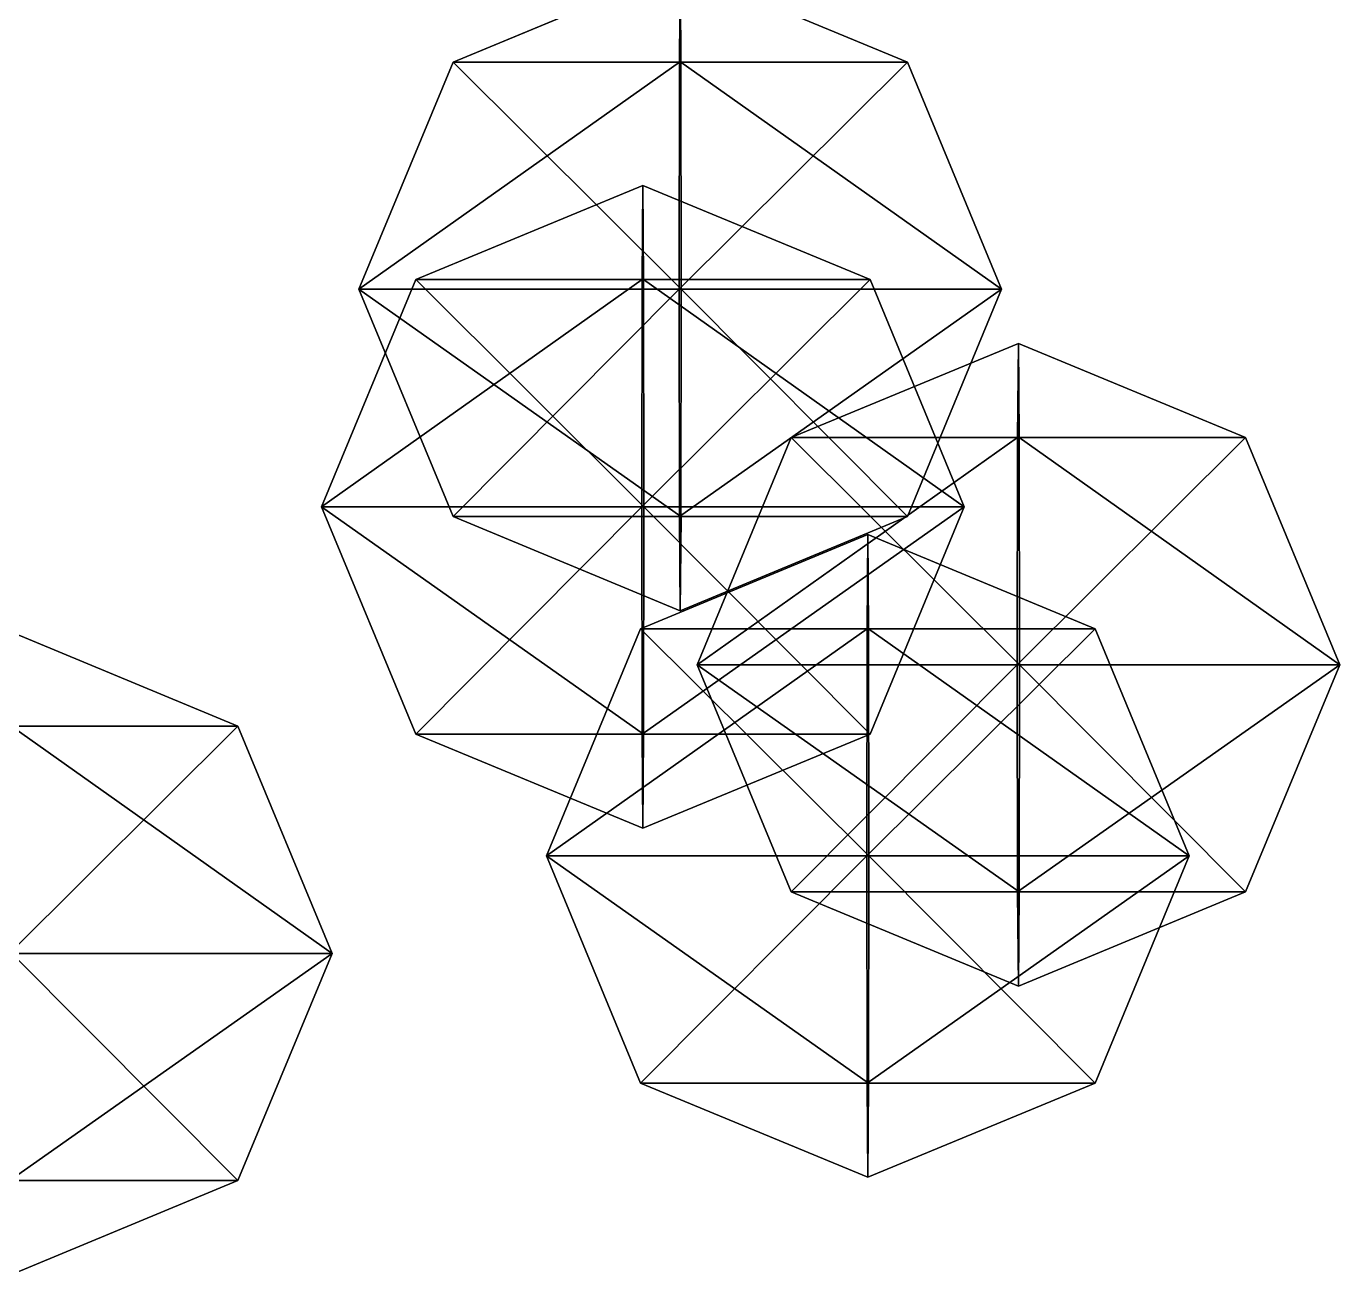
# Model space of a CAD drawing. Header units: metres. Extents: x -221 to 289, y -256 to 250.
# Drawn here: x 131.86 to 148.21, y 96.7 to 112.24 of the extents above; entities that cross this region are included whole.
import ezdxf

# ---------------------------------------------------------------- set-up
doc = ezdxf.new("R2010")
doc.units = ezdxf.units.M

msp = doc.modelspace()

# ---------------------------------------------------------------- linework, layer by layer
for p, q in [((140.00105, 112.96646, -637.55865), (137.17264, 111.79489, -637.5492)), ((140.00105, 112.96646, -637.55865), (139.9916, 111.79489, -640.3871)), ((140.00105, 112.96646, -637.55865), (142.82947, 111.79489, -637.5681)), ((140.00105, 112.96646, -637.55865), (140.01051, 111.79489, -634.7302)), ((137.17264, 111.79489, -637.5492), (136.00107, 108.96646, -637.5453)), ((139.9916, 111.79489, -640.3871), (136.00107, 108.96646, -637.5453)), ((140.01051, 111.79489, -634.7302), (137.17264, 111.79489, -637.5492)), ((137.17264, 111.79489, -637.5492), (139.9916, 111.79489, -640.3871)), ((137.17264, 111.79489, -637.5492), (140.01443, 108.96646, -633.55865)), ((139.9916, 111.79489, -640.3871), (139.98767, 108.96646, -641.55865)), ((142.82947, 111.79489, -637.5681), (139.98767, 108.96646, -641.55865)), ((139.9916, 111.79489, -640.3871), (142.82947, 111.79489, -637.5681)), ((142.82947, 111.79489, -637.5681), (140.01051, 111.79489, -634.7302)), ((140.01051, 111.79489, -634.7302), (144.00104, 108.96646, -637.572)), ((140.01051, 111.79489, -634.7302), (140.01443, 108.96646, -633.55865)), ((142.82947, 111.79489, -637.5681), (144.00104, 108.96646, -637.572)), ((139.53615, 110.25925, -647.93274), (136.70773, 109.08768, -647.9233)), ((139.53615, 110.25925, -647.93274), (139.52669, 109.08768, -650.76117)), ((139.53615, 110.25925, -647.93274), (142.36456, 109.08768, -647.9422)), ((139.53615, 110.25925, -647.93274), (139.54561, 109.08768, -645.1043)), ((136.70773, 109.08768, -647.9233), (135.53616, 106.25925, -647.9194)), ((139.52669, 109.08768, -650.76117), (135.53616, 106.25925, -647.9194)), ((139.54561, 109.08768, -645.1043), (136.70773, 109.08768, -647.9233)), ((136.70773, 109.08768, -647.9233), (139.52669, 109.08768, -650.76117)), ((136.70773, 109.08768, -647.9233), (139.54953, 106.25925, -643.93274)), ((139.52669, 109.08768, -650.76117), (139.52277, 106.25925, -651.93274)), ((142.36456, 109.08768, -647.9422), (139.52277, 106.25925, -651.93274)), ((139.52669, 109.08768, -650.76117), (142.36456, 109.08768, -647.9422)), ((142.36456, 109.08768, -647.9422), (139.54561, 109.08768, -645.1043)), ((139.54561, 109.08768, -645.1043), (143.53613, 106.25925, -647.9461)), ((139.54561, 109.08768, -645.1043), (139.54953, 106.25925, -643.93274)), ((142.36456, 109.08768, -647.9422), (143.53613, 106.25925, -647.9461)), ((140.01443, 108.96646, -633.55865), (136.00107, 108.96646, -637.5453)), ((136.00107, 108.96646, -637.5453), (139.98767, 108.96646, -641.55865)), ((136.00107, 108.96646, -637.5453), (140.01051, 106.13803, -634.7302)), ((136.00107, 108.96646, -637.5453), (137.17264, 106.13803, -637.5492)), ((139.98767, 108.96646, -641.55865), (137.17264, 106.13803, -637.5492)), ((139.98767, 108.96646, -641.55865), (144.00104, 108.96646, -637.572)), ((139.98767, 108.96646, -641.55865), (139.9916, 106.13803, -640.3871)), ((144.00104, 108.96646, -637.572), (139.9916, 106.13803, -640.3871)), ((140.01443, 108.96646, -633.55865), (140.01051, 106.13803, -634.7302)), ((144.00104, 108.96646, -637.572), (140.01443, 108.96646, -633.55865)), ((140.01443, 108.96646, -633.55865), (142.82947, 106.13803, -637.5681)), ((144.00104, 108.96646, -637.572), (142.82947, 106.13803, -637.5681)), ((144.21065, 108.293396, -666.742), (141.38223, 107.121826, -666.73254)), ((144.21065, 108.293396, -666.742), (144.20119, 107.121826, -669.57043)), ((144.21065, 108.293396, -666.742), (147.03906, 107.121826, -666.75146)), ((144.21065, 108.293396, -666.742), (144.22011, 107.121826, -663.9136)), ((141.38223, 107.121826, -666.73254), (140.21066, 104.293396, -666.72864)), ((144.20119, 107.121826, -669.57043), (140.21066, 104.293396, -666.72864)), ((144.22011, 107.121826, -663.9136), (141.38223, 107.121826, -666.73254)), ((141.38223, 107.121826, -666.73254), (144.20119, 107.121826, -669.57043)), ((141.38223, 107.121826, -666.73254), (144.22403, 104.293396, -662.742)), ((144.20119, 107.121826, -669.57043), (144.19727, 104.293396, -670.742)), ((147.03906, 107.121826, -666.75146), (144.19727, 104.293396, -670.742)), ((144.20119, 107.121826, -669.57043), (147.03906, 107.121826, -666.75146)), ((147.03906, 107.121826, -666.75146), (144.22011, 107.121826, -663.9136)), ((144.22011, 107.121826, -663.9136), (148.21063, 104.293396, -666.7554)), ((144.22011, 107.121826, -663.9136), (144.22403, 104.293396, -662.742)), ((147.03906, 107.121826, -666.75146), (148.21063, 104.293396, -666.7554)), ((139.54953, 106.25925, -643.93274), (135.53616, 106.25925, -647.9194)), ((135.53616, 106.25925, -647.9194), (139.52277, 106.25925, -651.93274)), ((135.53616, 106.25925, -647.9194), (139.54561, 103.43082, -645.1043)), ((135.53616, 106.25925, -647.9194), (136.70773, 103.43082, -647.9233)), ((139.52277, 106.25925, -651.93274), (136.70773, 103.43082, -647.9233)), ((140.01051, 106.13803, -634.7302), (137.17264, 106.13803, -637.5492)), ((137.17264, 106.13803, -637.5492), (139.9916, 106.13803, -640.3871)), ((137.17264, 106.13803, -637.5492), (140.00105, 104.96646, -637.55865)), ((139.52277, 106.25925, -651.93274), (143.53613, 106.25925, -647.9461)), ((139.52277, 106.25925, -651.93274), (139.52669, 103.43082, -650.76117)), ((143.53613, 106.25925, -647.9461), (139.52669, 103.43082, -650.76117)), ((139.54953, 106.25925, -643.93274), (139.54561, 103.43082, -645.1043)), ((143.53613, 106.25925, -647.9461), (139.54953, 106.25925, -643.93274)), ((139.54953, 106.25925, -643.93274), (142.36456, 103.43082, -647.9422)), ((139.9916, 106.13803, -640.3871), (142.82947, 106.13803, -637.5681)), ((139.9916, 106.13803, -640.3871), (140.00105, 104.96646, -637.55865)), ((142.82947, 106.13803, -637.5681), (140.00105, 104.96646, -637.55865)), ((140.01051, 106.13803, -634.7302), (140.00105, 104.96646, -637.55865)), ((142.82947, 106.13803, -637.5681), (140.01051, 106.13803, -634.7302)), ((143.53613, 106.25925, -647.9461), (142.36456, 103.43082, -647.9422)), ((142.33623, 105.913605, -657.74396), (139.50781, 104.742035, -657.7345)), ((142.33623, 105.913605, -657.74396), (142.32677, 104.742035, -660.5724)), ((142.33623, 105.913605, -657.74396), (145.16464, 104.742035, -657.7534)), ((142.33623, 105.913605, -657.74396), (142.34569, 104.742035, -654.9155)), ((131.66609, 104.70117, -673.323), (134.4945, 103.5296, -673.33246)), ((139.50781, 104.742035, -657.7345), (138.33624, 101.913605, -657.7306)), ((142.32677, 104.742035, -660.5724), (138.33624, 101.913605, -657.7306)), ((142.34569, 104.742035, -654.9155), (139.50781, 104.742035, -657.7345)), ((139.50781, 104.742035, -657.7345), (142.32677, 104.742035, -660.5724)), ((139.50781, 104.742035, -657.7345), (142.34961, 101.913605, -653.74396)), ((142.32677, 104.742035, -660.5724), (142.32285, 101.913605, -661.74396)), ((145.16464, 104.742035, -657.7534), (142.32285, 101.913605, -661.74396)), ((142.32677, 104.742035, -660.5724), (145.16464, 104.742035, -657.7534)), ((145.16464, 104.742035, -657.7534), (142.34569, 104.742035, -654.9155)), ((142.34569, 104.742035, -654.9155), (146.33621, 101.913605, -657.7573)), ((142.34569, 104.742035, -654.9155), (142.34961, 101.913605, -653.74396)), ((145.16464, 104.742035, -657.7534), (146.33621, 101.913605, -657.7573)), ((144.22403, 104.293396, -662.742), (140.21066, 104.293396, -666.72864)), ((140.21066, 104.293396, -666.72864), (144.19727, 104.293396, -670.742)), ((140.21066, 104.293396, -666.72864), (144.22011, 101.464966, -663.9136)), ((140.21066, 104.293396, -666.72864), (141.38223, 101.464966, -666.73254)), ((144.19727, 104.293396, -670.742), (141.38223, 101.464966, -666.73254)), ((144.19727, 104.293396, -670.742), (148.21063, 104.293396, -666.7554)), ((144.19727, 104.293396, -670.742), (144.20119, 101.464966, -669.57043)), ((148.21063, 104.293396, -666.7554), (144.20119, 101.464966, -669.57043)), ((144.22403, 104.293396, -662.742), (144.22011, 101.464966, -663.9136)), ((148.21063, 104.293396, -666.7554), (144.22403, 104.293396, -662.742)), ((144.22403, 104.293396, -662.742), (147.03906, 101.464966, -666.75146)), ((148.21063, 104.293396, -666.7554), (147.03906, 101.464966, -666.75146)), ((134.4945, 103.5296, -673.33246), (131.65271, 100.70117, -677.323)), ((131.65663, 103.5296, -676.1514), (134.4945, 103.5296, -673.33246)), ((134.4945, 103.5296, -673.33246), (131.67555, 103.5296, -670.49457)), ((131.67555, 103.5296, -670.49457), (135.66608, 100.70117, -673.33636)), ((134.4945, 103.5296, -673.33246), (135.66608, 100.70117, -673.33636)), ((139.54561, 103.43082, -645.1043), (136.70773, 103.43082, -647.9233)), ((136.70773, 103.43082, -647.9233), (139.52669, 103.43082, -650.76117)), ((136.70773, 103.43082, -647.9233), (139.53615, 102.25925, -647.93274)), ((139.52669, 103.43082, -650.76117), (142.36456, 103.43082, -647.9422)), ((139.52669, 103.43082, -650.76117), (139.53615, 102.25925, -647.93274)), ((142.36456, 103.43082, -647.9422), (139.53615, 102.25925, -647.93274)), ((139.54561, 103.43082, -645.1043), (139.53615, 102.25925, -647.93274)), ((142.36456, 103.43082, -647.9422), (139.54561, 103.43082, -645.1043)), ((142.34961, 101.913605, -653.74396), (138.33624, 101.913605, -657.7306)), ((138.33624, 101.913605, -657.7306), (142.32285, 101.913605, -661.74396)), ((138.33624, 101.913605, -657.7306), (142.34569, 99.085175, -654.9155)), ((138.33624, 101.913605, -657.7306), (139.50781, 99.085175, -657.7345)), ((142.32285, 101.913605, -661.74396), (139.50781, 99.085175, -657.7345)), ((142.32285, 101.913605, -661.74396), (146.33621, 101.913605, -657.7573)), ((142.32285, 101.913605, -661.74396), (142.32677, 99.085175, -660.5724)), ((146.33621, 101.913605, -657.7573), (142.32677, 99.085175, -660.5724)), ((142.34961, 101.913605, -653.74396), (142.34569, 99.085175, -654.9155)), ((146.33621, 101.913605, -657.7573), (142.34961, 101.913605, -653.74396)), ((142.34961, 101.913605, -653.74396), (145.16464, 99.085175, -657.7534)), ((146.33621, 101.913605, -657.7573), (145.16464, 99.085175, -657.7534)), ((144.22011, 101.464966, -663.9136), (141.38223, 101.464966, -666.73254)), ((141.38223, 101.464966, -666.73254), (144.20119, 101.464966, -669.57043)), ((141.38223, 101.464966, -666.73254), (144.21065, 100.293396, -666.742)), ((144.20119, 101.464966, -669.57043), (147.03906, 101.464966, -666.75146)), ((144.20119, 101.464966, -669.57043), (144.21065, 100.293396, -666.742)), ((147.03906, 101.464966, -666.75146), (144.21065, 100.293396, -666.742)), ((144.22011, 101.464966, -663.9136), (144.21065, 100.293396, -666.742)), ((147.03906, 101.464966, -666.75146), (144.22011, 101.464966, -663.9136)), ((131.65271, 100.70117, -677.323), (135.66608, 100.70117, -673.33636)), ((135.66608, 100.70117, -673.33636), (131.65663, 97.87274, -676.1514)), ((135.66608, 100.70117, -673.33636), (131.67947, 100.70117, -669.323)), ((131.67947, 100.70117, -669.323), (134.4945, 97.87274, -673.33246)), ((135.66608, 100.70117, -673.33636), (134.4945, 97.87274, -673.33246)), ((142.34569, 99.085175, -654.9155), (139.50781, 99.085175, -657.7345)), ((139.50781, 99.085175, -657.7345), (142.32677, 99.085175, -660.5724)), ((139.50781, 99.085175, -657.7345), (142.33623, 97.913605, -657.74396)), ((142.32677, 99.085175, -660.5724), (145.16464, 99.085175, -657.7534)), ((142.32677, 99.085175, -660.5724), (142.33623, 97.913605, -657.74396)), ((145.16464, 99.085175, -657.7534), (142.33623, 97.913605, -657.74396)), ((142.34569, 99.085175, -654.9155), (142.33623, 97.913605, -657.74396)), ((145.16464, 99.085175, -657.7534), (142.34569, 99.085175, -654.9155)), ((131.65663, 97.87274, -676.1514), (134.4945, 97.87274, -673.33246)), ((134.4945, 97.87274, -673.33246), (131.66609, 96.70117, -673.323)), ((134.4945, 97.87274, -673.33246), (131.67555, 97.87274, -670.49457))]:
    msp.add_line(p, q)
for points in [[(140.01051, 111.79489, -634.7302), (140.00105, 112.96646, -637.55865), (137.17264, 111.79489, -637.5492), (137.17274, 111.79499, -637.5491)], [(137.17264, 111.79489, -637.5492), (140.00105, 112.96646, -637.55865), (139.9916, 111.79489, -640.3871), (139.9917, 111.79499, -640.38696)], [(139.9916, 111.79489, -640.3871), (140.00105, 112.96646, -637.55865), (142.82947, 111.79489, -637.5681), (142.82957, 111.79499, -637.568)], [(142.82947, 111.79489, -637.5681), (140.00105, 112.96646, -637.55865), (140.01051, 111.79489, -634.7302), (140.01062, 111.79499, -634.7301)], [(136.00107, 108.96646, -637.5453), (137.17264, 111.79489, -637.5492), (139.9916, 111.79489, -640.3871), (139.9917, 111.79499, -640.38696)], [(140.01443, 108.96646, -633.55865), (137.17264, 111.79489, -637.5492), (136.00107, 108.96646, -637.5453), (136.00117, 108.96656, -637.54517)], [(136.00107, 108.96646, -637.5453), (139.9916, 111.79489, -640.3871), (139.98767, 108.96646, -641.55865), (139.98778, 108.96656, -641.55853)], [(140.01443, 108.96646, -633.55865), (140.01051, 111.79489, -634.7302), (137.17264, 111.79489, -637.5492), (137.17274, 111.79499, -637.5491)], [(139.98767, 108.96646, -641.55865), (139.9916, 111.79489, -640.3871), (142.82947, 111.79489, -637.5681), (142.82957, 111.79499, -637.568)], [(139.98767, 108.96646, -641.55865), (142.82947, 111.79489, -637.5681), (144.00104, 108.96646, -637.572), (144.00114, 108.96656, -637.5719)], [(144.00104, 108.96646, -637.572), (142.82947, 111.79489, -637.5681), (140.01051, 111.79489, -634.7302), (140.01062, 111.79499, -634.7301)], [(144.00104, 108.96646, -637.572), (140.01051, 111.79489, -634.7302), (140.01443, 108.96646, -633.55865), (140.01454, 108.96656, -633.55853)], [(139.54561, 109.08768, -645.1043), (139.53615, 110.25925, -647.93274), (136.70773, 109.08768, -647.9233), (136.70784, 109.087776, -647.92316)], [(136.70773, 109.08768, -647.9233), (139.53615, 110.25925, -647.93274), (139.52669, 109.08768, -650.76117), (139.5268, 109.087776, -650.76105)], [(139.52669, 109.08768, -650.76117), (139.53615, 110.25925, -647.93274), (142.36456, 109.08768, -647.9422), (142.36467, 109.087776, -647.9421)], [(142.36456, 109.08768, -647.9422), (139.53615, 110.25925, -647.93274), (139.54561, 109.08768, -645.1043), (139.54572, 109.087776, -645.1042)], [(135.53616, 106.25925, -647.9194), (136.70773, 109.08768, -647.9233), (139.52669, 109.08768, -650.76117), (139.5268, 109.087776, -650.76105)], [(139.54953, 106.25925, -643.93274), (136.70773, 109.08768, -647.9233), (135.53616, 106.25925, -647.9194), (135.53627, 106.259346, -647.91925)], [(135.53616, 106.25925, -647.9194), (139.52669, 109.08768, -650.76117), (139.52277, 106.25925, -651.93274), (139.52287, 106.259346, -651.9326)], [(139.54953, 106.25925, -643.93274), (139.54561, 109.08768, -645.1043), (136.70773, 109.08768, -647.9233), (136.70784, 109.087776, -647.92316)], [(139.52277, 106.25925, -651.93274), (139.52669, 109.08768, -650.76117), (142.36456, 109.08768, -647.9422), (142.36467, 109.087776, -647.9421)], [(139.52277, 106.25925, -651.93274), (142.36456, 109.08768, -647.9422), (143.53613, 106.25925, -647.9461), (143.53624, 106.259346, -647.946)], [(143.53613, 106.25925, -647.9461), (142.36456, 109.08768, -647.9422), (139.54561, 109.08768, -645.1043), (139.54572, 109.087776, -645.1042)], [(143.53613, 106.25925, -647.9461), (139.54561, 109.08768, -645.1043), (139.54953, 106.25925, -643.93274), (139.54964, 106.259346, -643.9326)], [(139.98767, 108.96646, -641.55865), (139.98767, 108.96646, -641.55865), (136.00107, 108.96646, -637.5453), (136.00117, 108.96656, -637.54517)], [(140.01051, 106.13803, -634.7302), (140.01443, 108.96646, -633.55865), (136.00107, 108.96646, -637.5453), (136.00117, 108.96656, -637.54517)], [(137.17264, 106.13803, -637.5492), (136.00107, 108.96646, -637.5453), (139.98767, 108.96646, -641.55865), (139.98778, 108.96656, -641.55853)], [(140.01051, 106.13803, -634.7302), (136.00107, 108.96646, -637.5453), (137.17264, 106.13803, -637.5492), (137.17274, 106.13813, -637.5491)], [(137.17264, 106.13803, -637.5492), (139.98767, 108.96646, -641.55865), (139.9916, 106.13803, -640.3871), (139.9917, 106.13813, -640.38696)], [(139.9916, 106.13803, -640.3871), (139.98767, 108.96646, -641.55865), (144.00104, 108.96646, -637.572), (144.00114, 108.96656, -637.5719)], [(139.9916, 106.13803, -640.3871), (144.00104, 108.96646, -637.572), (142.82947, 106.13803, -637.5681), (142.82957, 106.13813, -637.568)], [(142.82947, 106.13803, -637.5681), (140.01443, 108.96646, -633.55865), (140.01051, 106.13803, -634.7302), (140.01062, 106.13813, -634.7301)], [(142.82947, 106.13803, -637.5681), (144.00104, 108.96646, -637.572), (140.01443, 108.96646, -633.55865), (140.01454, 108.96656, -633.55853)], [(144.22011, 107.121826, -663.9136), (144.21065, 108.293396, -666.742), (141.38223, 107.121826, -666.73254), (141.38234, 107.121925, -666.7324)], [(141.38223, 107.121826, -666.73254), (144.21065, 108.293396, -666.742), (144.20119, 107.121826, -669.57043), (144.2013, 107.121925, -669.5703)], [(144.20119, 107.121826, -669.57043), (144.21065, 108.293396, -666.742), (147.03906, 107.121826, -666.75146), (147.03917, 107.121925, -666.75134)], [(147.03906, 107.121826, -666.75146), (144.21065, 108.293396, -666.742), (144.22011, 107.121826, -663.9136), (144.22021, 107.121925, -663.91345)], [(140.21066, 104.293396, -666.72864), (141.38223, 107.121826, -666.73254), (144.20119, 107.121826, -669.57043), (144.2013, 107.121925, -669.5703)], [(144.22403, 104.293396, -662.742), (141.38223, 107.121826, -666.73254), (140.21066, 104.293396, -666.72864), (140.21077, 104.293495, -666.7285)], [(140.21066, 104.293396, -666.72864), (144.20119, 107.121826, -669.57043), (144.19727, 104.293396, -670.742), (144.19737, 104.293495, -670.7419)], [(144.22403, 104.293396, -662.742), (144.22011, 107.121826, -663.9136), (141.38223, 107.121826, -666.73254), (141.38234, 107.121925, -666.7324)], [(144.19727, 104.293396, -670.742), (144.20119, 107.121826, -669.57043), (147.03906, 107.121826, -666.75146), (147.03917, 107.121925, -666.75134)], [(144.19727, 104.293396, -670.742), (147.03906, 107.121826, -666.75146), (148.21063, 104.293396, -666.7554), (148.21074, 104.293495, -666.75525)], [(148.21063, 104.293396, -666.7554), (147.03906, 107.121826, -666.75146), (144.22011, 107.121826, -663.9136), (144.22021, 107.121925, -663.91345)], [(148.21063, 104.293396, -666.7554), (144.22011, 107.121826, -663.9136), (144.22403, 104.293396, -662.742), (144.22414, 104.293495, -662.7419)], [(139.52277, 106.25925, -651.93274), (139.52277, 106.25925, -651.93274), (135.53616, 106.25925, -647.9194), (135.53627, 106.259346, -647.91925)], [(139.54561, 103.43082, -645.1043), (139.54953, 106.25925, -643.93274), (135.53616, 106.25925, -647.9194), (135.53627, 106.259346, -647.91925)], [(136.70773, 103.43082, -647.9233), (135.53616, 106.25925, -647.9194), (139.52277, 106.25925, -651.93274), (139.52287, 106.259346, -651.9326)], [(139.54561, 103.43082, -645.1043), (135.53616, 106.25925, -647.9194), (136.70773, 103.43082, -647.9233), (136.70784, 103.430916, -647.92316)], [(136.70773, 103.43082, -647.9233), (139.52277, 106.25925, -651.93274), (139.52669, 103.43082, -650.76117), (139.5268, 103.430916, -650.76105)], [(139.9916, 106.13803, -640.3871), (139.9916, 106.13803, -640.3871), (137.17264, 106.13803, -637.5492), (137.17274, 106.13813, -637.5491)], [(140.00105, 104.96646, -637.55865), (140.01051, 106.13803, -634.7302), (137.17264, 106.13803, -637.5492), (137.17274, 106.13813, -637.5491)], [(140.00105, 104.96646, -637.55865), (137.17264, 106.13803, -637.5492), (139.9916, 106.13803, -640.3871), (139.9917, 106.13813, -640.38696)], [(139.52669, 103.43082, -650.76117), (139.52277, 106.25925, -651.93274), (143.53613, 106.25925, -647.9461), (143.53624, 106.259346, -647.946)], [(139.52669, 103.43082, -650.76117), (143.53613, 106.25925, -647.9461), (142.36456, 103.43082, -647.9422), (142.36467, 103.430916, -647.9421)], [(142.36456, 103.43082, -647.9422), (139.54953, 106.25925, -643.93274), (139.54561, 103.43082, -645.1043), (139.54572, 103.430916, -645.1042)], [(142.36456, 103.43082, -647.9422), (143.53613, 106.25925, -647.9461), (139.54953, 106.25925, -643.93274), (139.54964, 106.259346, -643.9326)], [(140.00105, 104.96646, -637.55865), (139.9916, 106.13803, -640.3871), (142.82947, 106.13803, -637.5681), (142.82957, 106.13813, -637.568)], [(140.00105, 104.96646, -637.55865), (142.82947, 106.13803, -637.5681), (140.01051, 106.13803, -634.7302), (140.01062, 106.13813, -634.7301)], [(142.34569, 104.742035, -654.9155), (142.33623, 105.913605, -657.74396), (139.50781, 104.742035, -657.7345), (139.50792, 104.742134, -657.7344)], [(139.50781, 104.742035, -657.7345), (142.33623, 105.913605, -657.74396), (142.32677, 104.742035, -660.5724), (142.32687, 104.742134, -660.57227)], [(142.32677, 104.742035, -660.5724), (142.33623, 105.913605, -657.74396), (145.16464, 104.742035, -657.7534), (145.16475, 104.742134, -657.7533)], [(145.16464, 104.742035, -657.7534), (142.33623, 105.913605, -657.74396), (142.34569, 104.742035, -654.9155), (142.3458, 104.742134, -654.9154)], [(131.65663, 103.5296, -676.1514), (131.66609, 104.70117, -673.323), (134.4945, 103.5296, -673.33246), (134.49461, 103.5297, -673.33234)], [(134.4945, 103.5296, -673.33246), (131.66609, 104.70117, -673.323), (131.67555, 103.5296, -670.49457), (131.67566, 103.5297, -670.49445)], [(138.33624, 101.913605, -657.7306), (139.50781, 104.742035, -657.7345), (142.32677, 104.742035, -660.5724), (142.32687, 104.742134, -660.57227)], [(142.34961, 101.913605, -653.74396), (139.50781, 104.742035, -657.7345), (138.33624, 101.913605, -657.7306), (138.33635, 101.913704, -657.73047)], [(138.33624, 101.913605, -657.7306), (142.32677, 104.742035, -660.5724), (142.32285, 101.913605, -661.74396), (142.32295, 101.913704, -661.74384)], [(142.34961, 101.913605, -653.74396), (142.34569, 104.742035, -654.9155), (139.50781, 104.742035, -657.7345), (139.50792, 104.742134, -657.7344)], [(142.32285, 101.913605, -661.74396), (142.32677, 104.742035, -660.5724), (145.16464, 104.742035, -657.7534), (145.16475, 104.742134, -657.7533)], [(142.32285, 101.913605, -661.74396), (145.16464, 104.742035, -657.7534), (146.33621, 101.913605, -657.7573), (146.33632, 101.913704, -657.7572)], [(146.33621, 101.913605, -657.7573), (145.16464, 104.742035, -657.7534), (142.34569, 104.742035, -654.9155), (142.3458, 104.742134, -654.9154)], [(146.33621, 101.913605, -657.7573), (142.34569, 104.742035, -654.9155), (142.34961, 101.913605, -653.74396), (142.34972, 101.913704, -653.74384)], [(144.19727, 104.293396, -670.742), (144.19727, 104.293396, -670.742), (140.21066, 104.293396, -666.72864), (140.21077, 104.293495, -666.7285)], [(144.22011, 101.464966, -663.9136), (144.22403, 104.293396, -662.742), (140.21066, 104.293396, -666.72864), (140.21077, 104.293495, -666.7285)], [(141.38223, 101.464966, -666.73254), (140.21066, 104.293396, -666.72864), (144.19727, 104.293396, -670.742), (144.19737, 104.293495, -670.7419)], [(144.22011, 101.464966, -663.9136), (140.21066, 104.293396, -666.72864), (141.38223, 101.464966, -666.73254), (141.38234, 101.465065, -666.7324)], [(141.38223, 101.464966, -666.73254), (144.19727, 104.293396, -670.742), (144.20119, 101.464966, -669.57043), (144.2013, 101.465065, -669.5703)], [(144.20119, 101.464966, -669.57043), (144.19727, 104.293396, -670.742), (148.21063, 104.293396, -666.7554), (148.21074, 104.293495, -666.75525)], [(144.20119, 101.464966, -669.57043), (148.21063, 104.293396, -666.7554), (147.03906, 101.464966, -666.75146), (147.03917, 101.465065, -666.75134)], [(147.03906, 101.464966, -666.75146), (144.22403, 104.293396, -662.742), (144.22011, 101.464966, -663.9136), (144.22021, 101.465065, -663.91345)], [(147.03906, 101.464966, -666.75146), (148.21063, 104.293396, -666.7554), (144.22403, 104.293396, -662.742), (144.22414, 104.293495, -662.7419)], [(131.65271, 100.70117, -677.323), (131.65663, 103.5296, -676.1514), (134.4945, 103.5296, -673.33246), (134.49461, 103.5297, -673.33234)], [(131.65271, 100.70117, -677.323), (134.4945, 103.5296, -673.33246), (135.66608, 100.70117, -673.33636), (135.66618, 100.70127, -673.33624)], [(135.66608, 100.70117, -673.33636), (134.4945, 103.5296, -673.33246), (131.67555, 103.5296, -670.49457), (131.67566, 103.5297, -670.49445)], [(135.66608, 100.70117, -673.33636), (131.67555, 103.5296, -670.49457), (131.67947, 100.70117, -669.323), (131.67958, 100.70127, -669.3229)], [(139.52669, 103.43082, -650.76117), (139.52669, 103.43082, -650.76117), (136.70773, 103.43082, -647.9233), (136.70784, 103.430916, -647.92316)], [(139.53615, 102.25925, -647.93274), (139.54561, 103.43082, -645.1043), (136.70773, 103.43082, -647.9233), (136.70784, 103.430916, -647.92316)], [(139.53615, 102.25925, -647.93274), (136.70773, 103.43082, -647.9233), (139.52669, 103.43082, -650.76117), (139.5268, 103.430916, -650.76105)], [(139.53615, 102.25925, -647.93274), (139.52669, 103.43082, -650.76117), (142.36456, 103.43082, -647.9422), (142.36467, 103.430916, -647.9421)], [(139.53615, 102.25925, -647.93274), (142.36456, 103.43082, -647.9422), (139.54561, 103.43082, -645.1043), (139.54572, 103.430916, -645.1042)], [(142.32285, 101.913605, -661.74396), (142.32285, 101.913605, -661.74396), (138.33624, 101.913605, -657.7306), (138.33635, 101.913704, -657.73047)], [(142.34569, 99.085175, -654.9155), (142.34961, 101.913605, -653.74396), (138.33624, 101.913605, -657.7306), (138.33635, 101.913704, -657.73047)], [(139.50781, 99.085175, -657.7345), (138.33624, 101.913605, -657.7306), (142.32285, 101.913605, -661.74396), (142.32295, 101.913704, -661.74384)], [(142.34569, 99.085175, -654.9155), (138.33624, 101.913605, -657.7306), (139.50781, 99.085175, -657.7345), (139.50792, 99.08527, -657.7344)], [(139.50781, 99.085175, -657.7345), (142.32285, 101.913605, -661.74396), (142.32677, 99.085175, -660.5724), (142.32687, 99.08527, -660.57227)], [(142.32677, 99.085175, -660.5724), (142.32285, 101.913605, -661.74396), (146.33621, 101.913605, -657.7573), (146.33632, 101.913704, -657.7572)], [(142.32677, 99.085175, -660.5724), (146.33621, 101.913605, -657.7573), (145.16464, 99.085175, -657.7534), (145.16475, 99.08527, -657.7533)], [(145.16464, 99.085175, -657.7534), (142.34961, 101.913605, -653.74396), (142.34569, 99.085175, -654.9155), (142.3458, 99.08527, -654.9154)], [(145.16464, 99.085175, -657.7534), (146.33621, 101.913605, -657.7573), (142.34961, 101.913605, -653.74396), (142.34972, 101.913704, -653.74384)], [(144.20119, 101.464966, -669.57043), (144.20119, 101.464966, -669.57043), (141.38223, 101.464966, -666.73254), (141.38234, 101.465065, -666.7324)], [(144.21065, 100.293396, -666.742), (144.22011, 101.464966, -663.9136), (141.38223, 101.464966, -666.73254), (141.38234, 101.465065, -666.7324)], [(144.21065, 100.293396, -666.742), (141.38223, 101.464966, -666.73254), (144.20119, 101.464966, -669.57043), (144.2013, 101.465065, -669.5703)], [(144.21065, 100.293396, -666.742), (144.20119, 101.464966, -669.57043), (147.03906, 101.464966, -666.75146), (147.03917, 101.465065, -666.75134)], [(144.21065, 100.293396, -666.742), (147.03906, 101.464966, -666.75146), (144.22011, 101.464966, -663.9136), (144.22021, 101.465065, -663.91345)], [(131.65663, 97.87274, -676.1514), (131.65271, 100.70117, -677.323), (135.66608, 100.70117, -673.33636), (135.66618, 100.70127, -673.33624)], [(131.65663, 97.87274, -676.1514), (135.66608, 100.70117, -673.33636), (134.4945, 97.87274, -673.33246), (134.49461, 97.87284, -673.33234)], [(134.4945, 97.87274, -673.33246), (131.67947, 100.70117, -669.323), (131.67555, 97.87274, -670.49457), (131.67566, 97.87284, -670.49445)], [(134.4945, 97.87274, -673.33246), (135.66608, 100.70117, -673.33636), (131.67947, 100.70117, -669.323), (131.67958, 100.70127, -669.3229)], [(142.32677, 99.085175, -660.5724), (142.32677, 99.085175, -660.5724), (139.50781, 99.085175, -657.7345), (139.50792, 99.08527, -657.7344)], [(142.33623, 97.913605, -657.74396), (142.34569, 99.085175, -654.9155), (139.50781, 99.085175, -657.7345), (139.50792, 99.08527, -657.7344)], [(142.33623, 97.913605, -657.74396), (139.50781, 99.085175, -657.7345), (142.32677, 99.085175, -660.5724), (142.32687, 99.08527, -660.57227)], [(142.33623, 97.913605, -657.74396), (142.32677, 99.085175, -660.5724), (145.16464, 99.085175, -657.7534), (145.16475, 99.08527, -657.7533)], [(142.33623, 97.913605, -657.74396), (145.16464, 99.085175, -657.7534), (142.34569, 99.085175, -654.9155), (142.3458, 99.08527, -654.9154)], [(131.66609, 96.70117, -673.323), (131.65663, 97.87274, -676.1514), (134.4945, 97.87274, -673.33246), (134.49461, 97.87284, -673.33234)], [(131.66609, 96.70117, -673.323), (134.4945, 97.87274, -673.33246), (131.67555, 97.87274, -670.49457), (131.67566, 97.87284, -670.49445)]]:
    msp.add_3dface(points)

doc.saveas('drawing.dxf')
